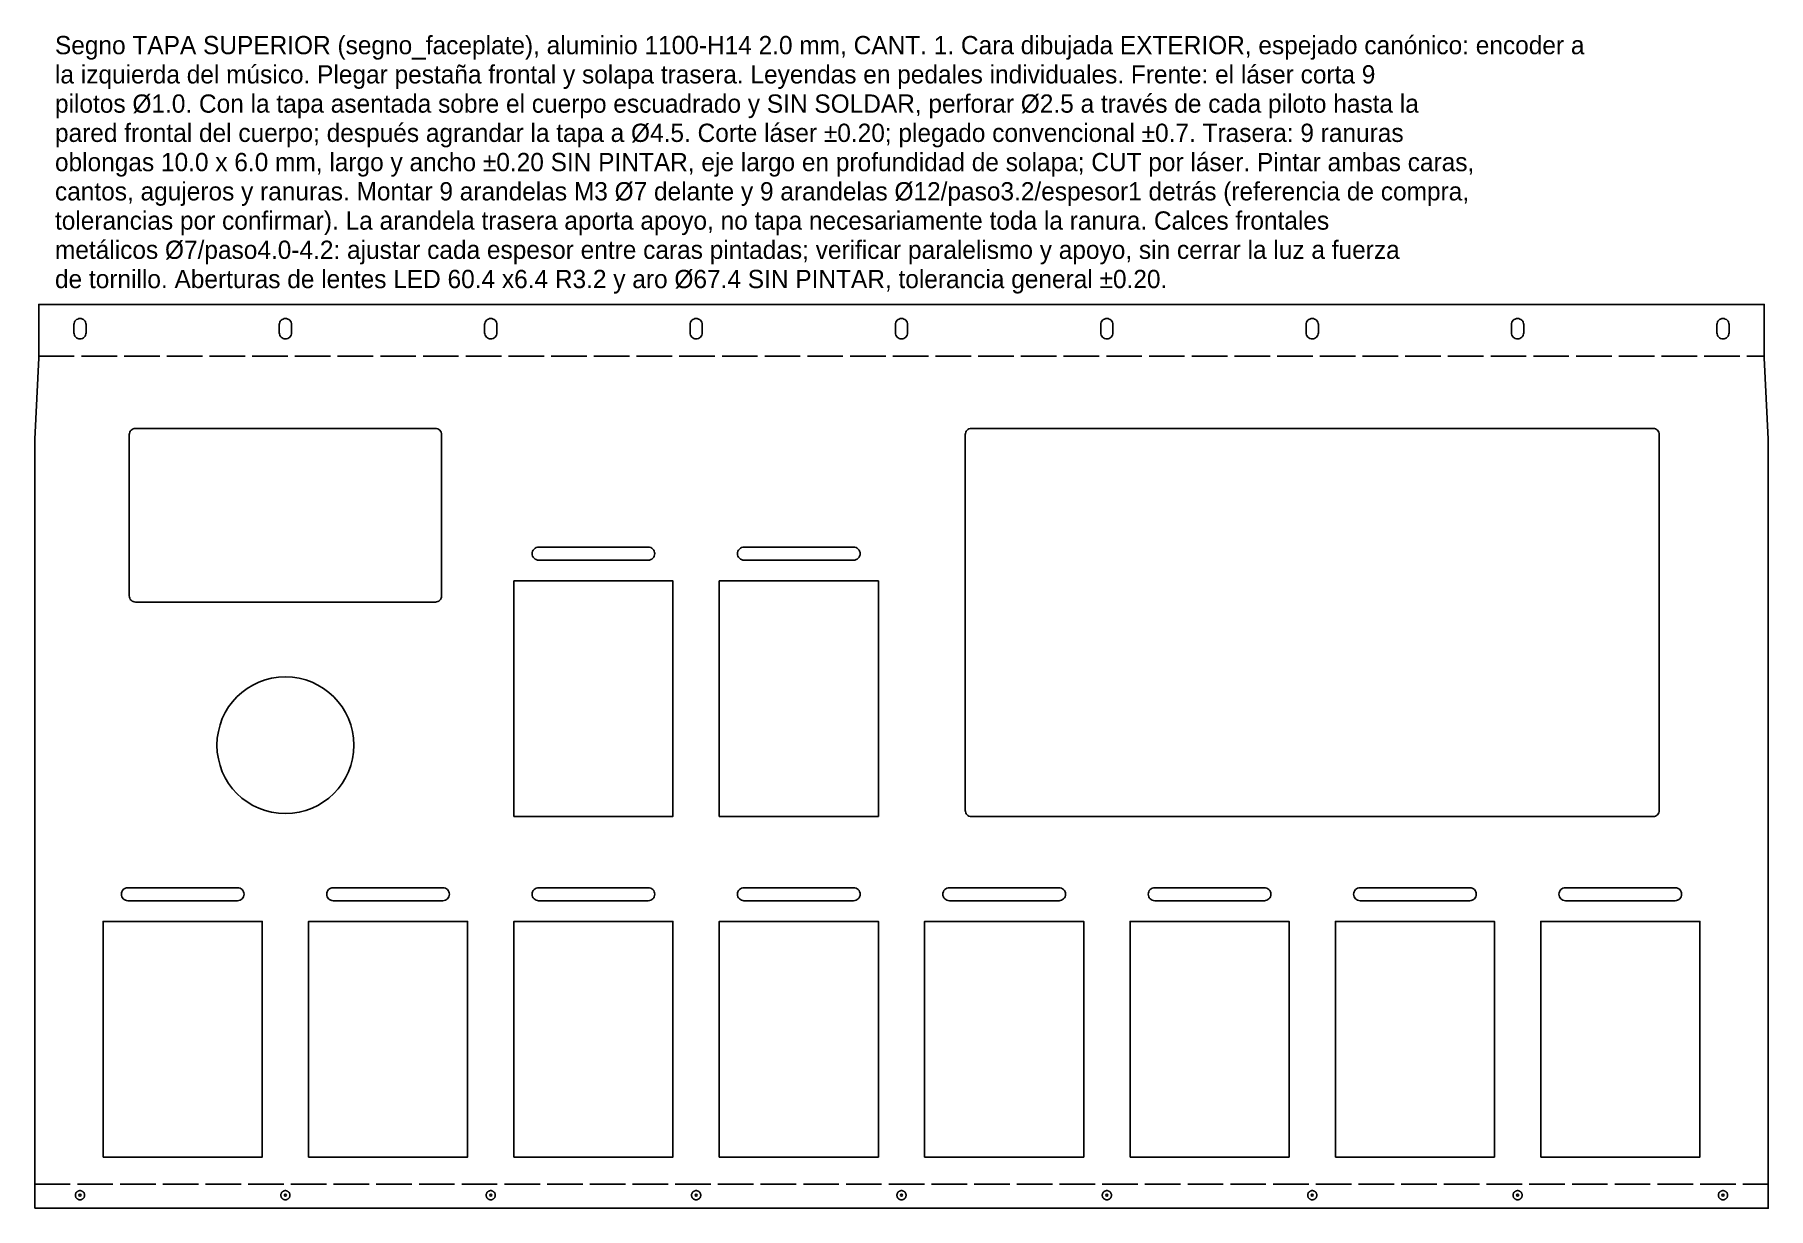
# Model space of a CAD drawing. Header units: millimetres. Extents: x 0 to 854, y 0 to 578.
import ezdxf

# ---------------------------------------------------------------- set-up
doc = ezdxf.new("R2010")
doc.units = ezdxf.units.MM
doc.header["$LTSCALE"] = 13.8
doc.linetypes.add('DASHDOT', pattern=[3.556, 2.54, -0.508, 0, -0.508])
doc.linetypes.add('DASHED', pattern=[1.524, 1.27, -0.254])
for name, color, linetype in [('BEND', 4, 'DASHED'), ('CUT', 7, 'Continuous'), ('DRILL', 6, 'DASHDOT'), ('NOTE', 8, 'Continuous')]:
    doc.layers.add(name, color=color, linetype=linetype)

msp = doc.modelspace()

# ---------------------------------------------------------------- linework, layer by layer
at = {"layer": 'BEND'}
for points in [[(2, 419.71), (851.8, 419.71)], [(0, 11.95), (853.8, 11.95)]]:
    msp.add_lwpolyline(points, dxfattribs=at)
at = {"layer": 'CUT'}
for points in [[(0, 0), (853.8, 0), (853.8, 378.86), (851.8, 418.86), (851.8, 445.18), (2, 445.18), (2, 418.86), (0, 378.86)], [(236.01, 192.98), (314.36, 192.98), (314.36, 309.03), (236.01, 309.03)], [(337.15, 192.98), (415.5, 192.98), (415.5, 309.03), (337.15, 309.03)], [(33.72, 25.23), (112.07, 25.23), (112.07, 141.28), (33.72, 141.28)], [(134.87, 25.23), (213.22, 25.23), (213.22, 141.28), (134.87, 141.28)], [(236.01, 25.23), (314.36, 25.23), (314.36, 141.28), (236.01, 141.28)], [(337.15, 25.23), (415.5, 25.23), (415.5, 141.28), (337.15, 141.28)], [(438.3, 25.23), (516.65, 25.23), (516.65, 141.28), (438.3, 141.28)], [(539.44, 25.23), (617.79, 25.23), (617.79, 141.28), (539.44, 141.28)], [(640.58, 25.23), (718.93, 25.23), (718.93, 141.28), (640.58, 141.28)], [(741.73, 25.23), (820.08, 25.23), (820.08, 141.28), (741.73, 141.28)]]:
    msp.add_lwpolyline(points, close=True, dxfattribs=at)
for points in [[(22.33, 428.21, 0.414214), (25.33, 431.21), (25.33, 435.21, 0.414214), (22.33, 438.21, 0.414214), (19.33, 435.21), (19.33, 431.21, 0.414214)], [(123.47, 428.21, 0.414214), (126.47, 431.21), (126.47, 435.21, 0.414214), (123.47, 438.21, 0.414214), (120.47, 435.21), (120.47, 431.21, 0.414214)], [(224.61, 428.21, 0.414214), (227.61, 431.21), (227.61, 435.21, 0.414214), (224.61, 438.21, 0.414214), (221.61, 435.21), (221.61, 431.21, 0.414214)], [(325.76, 428.21, 0.414214), (328.76, 431.21), (328.76, 435.21, 0.414214), (325.76, 438.21, 0.414214), (322.76, 435.21), (322.76, 431.21, 0.414214)], [(426.9, 428.21, 0.414214), (429.9, 431.21), (429.9, 435.21, 0.414214), (426.9, 438.21, 0.414214), (423.9, 435.21), (423.9, 431.21, 0.414214)], [(528.04, 428.21, 0.414214), (531.04, 431.21), (531.04, 435.21, 0.414214), (528.04, 438.21, 0.414214), (525.04, 435.21), (525.04, 431.21, 0.414214)], [(629.19, 428.21, 0.414214), (632.19, 431.21), (632.19, 435.21, 0.414214), (629.19, 438.21, 0.414214), (626.19, 435.21), (626.19, 431.21, 0.414214)], [(730.33, 428.21, 0.414214), (733.33, 431.21), (733.33, 435.21, 0.414214), (730.33, 438.21, 0.414214), (727.33, 435.21), (727.33, 431.21, 0.414214)], [(831.47, 428.21, 0.414214), (834.47, 431.21), (834.47, 435.21, 0.414214), (831.47, 438.21, 0.414214), (828.47, 435.21), (828.47, 431.21, 0.414214)], [(49.6, 298.58), (197.35, 298.58, 0.414214), (200.35, 301.58), (200.35, 381.08, 0.414214), (197.35, 384.08), (49.6, 384.08, 0.414214), (46.6, 381.08), (46.6, 301.58, 0.414214)], [(461.29, 192.98), (797.09, 192.98, 0.414214), (800.09, 195.98), (800.09, 381.08, 0.414214), (797.09, 384.08), (461.29, 384.08, 0.414214), (458.29, 381.08), (458.29, 195.98, 0.414214)], [(248.19, 319.23), (302.19, 319.23, 0.414214), (305.39, 322.43, 0.414214), (302.19, 325.63), (248.19, 325.63, 0.414214), (244.99, 322.43, 0.414214)], [(349.33, 319.23), (403.33, 319.23, 0.414214), (406.53, 322.43, 0.414214), (403.33, 325.63), (349.33, 325.63, 0.414214), (346.13, 322.43, 0.414214)], [(45.9, 151.49), (99.9, 151.49, 0.414214), (103.1, 154.69, 0.414214), (99.9, 157.89), (45.9, 157.89, 0.414214), (42.7, 154.69, 0.414214)], [(147.04, 151.49), (201.04, 151.49, 0.414214), (204.24, 154.69, 0.414214), (201.04, 157.89), (147.04, 157.89, 0.414214), (143.84, 154.69, 0.414214)], [(248.19, 151.49), (302.19, 151.49, 0.414214), (305.39, 154.69, 0.414214), (302.19, 157.89), (248.19, 157.89, 0.414214), (244.99, 154.69, 0.414214)], [(349.33, 151.49), (403.33, 151.49, 0.414214), (406.53, 154.69, 0.414214), (403.33, 157.89), (349.33, 157.89, 0.414214), (346.13, 154.69, 0.414214)], [(450.47, 151.49), (504.47, 151.49, 0.414214), (507.67, 154.69, 0.414214), (504.47, 157.89), (450.47, 157.89, 0.414214), (447.27, 154.69, 0.414214)], [(551.61, 151.49), (605.61, 151.49, 0.414214), (608.81, 154.69, 0.414214), (605.61, 157.89), (551.61, 157.89, 0.414214), (548.41, 154.69, 0.414214)], [(652.76, 151.49), (706.76, 151.49, 0.414214), (709.96, 154.69, 0.414214), (706.76, 157.89), (652.76, 157.89, 0.414214), (649.56, 154.69, 0.414214)], [(753.9, 151.49), (807.9, 151.49, 0.414214), (811.1, 154.69, 0.414214), (807.9, 157.89), (753.9, 157.89, 0.414214), (750.7, 154.69, 0.414214)]]:
    msp.add_lwpolyline(points, format="xyb", close=True, dxfattribs=at)
for centre, radius in [((123.47, 228.08), 33.7), ((22.33, 6.46), 0.5), ((123.47, 6.46), 0.5), ((224.61, 6.46), 0.5), ((325.76, 6.46), 0.5), ((426.9, 6.46), 0.5), ((528.04, 6.46), 0.5), ((629.19, 6.46), 0.5), ((730.33, 6.46), 0.5), ((831.47, 6.46), 0.5)]:
    msp.add_circle(centre, radius, dxfattribs=at)
at = {"layer": 'DRILL'}
for centre in [(22.33, 6.46), (123.47, 6.46), (224.61, 6.46), (325.76, 6.46), (426.9, 6.46), (528.04, 6.46), (629.19, 6.46), (730.33, 6.46), (831.47, 6.46)]:
    msp.add_circle(centre, 2.25, dxfattribs=at)

# ---------------------------------------------------------------- texts
at = {"layer": 'NOTE'}
for s, p in [('Segno TAPA SUPERIOR (segno_faceplate), aluminio 1100-H14 2.0 mm, CANT. 1. Cara dibujada EXTERIOR, espejado canónico: encoder a', (10, 568.38)), ('la izquierda del músico. Plegar pestaña frontal y solapa trasera. Leyendas en pedales individuales. Frente: el láser corta 9', (10, 553.98)), ('pilotos Ø1.0. Con la tapa asentada sobre el cuerpo escuadrado y SIN SOLDAR, perforar Ø2.5 a través de cada piloto hasta la', (10, 539.58)), ('pared frontal del cuerpo; después agrandar la tapa a Ø4.5. Corte láser ±0.20; plegado convencional ±0.7. Trasera: 9 ranuras', (10, 525.18)), ('oblongas 10.0 x 6.0 mm, largo y ancho ±0.20 SIN PINTAR, eje largo en profundidad de solapa; CUT por láser. Pintar ambas caras,', (10, 510.78)), ('cantos, agujeros y ranuras. Montar 9 arandelas M3 Ø7 delante y 9 arandelas Ø12/paso3.2/espesor1 detrás (referencia de compra,', (10, 496.38)), ('tolerancias por confirmar). La arandela trasera aporta apoyo, no tapa necesariamente toda la ranura. Calces frontales', (10, 481.98)), ('metálicos Ø7/paso4.0-4.2: ajustar cada espesor entre caras pintadas; verificar paralelismo y apoyo, sin cerrar la luz a fuerza', (10, 467.58)), ('de tornillo. Aberturas de lentes LED 60.4 x6.4 R3.2 y aro Ø67.4 SIN PINTAR, tolerancia general ±0.20.', (10, 453.18))]:
    msp.add_text(s, height=9, dxfattribs=at).set_placement(p)

doc.saveas('drawing.dxf')
